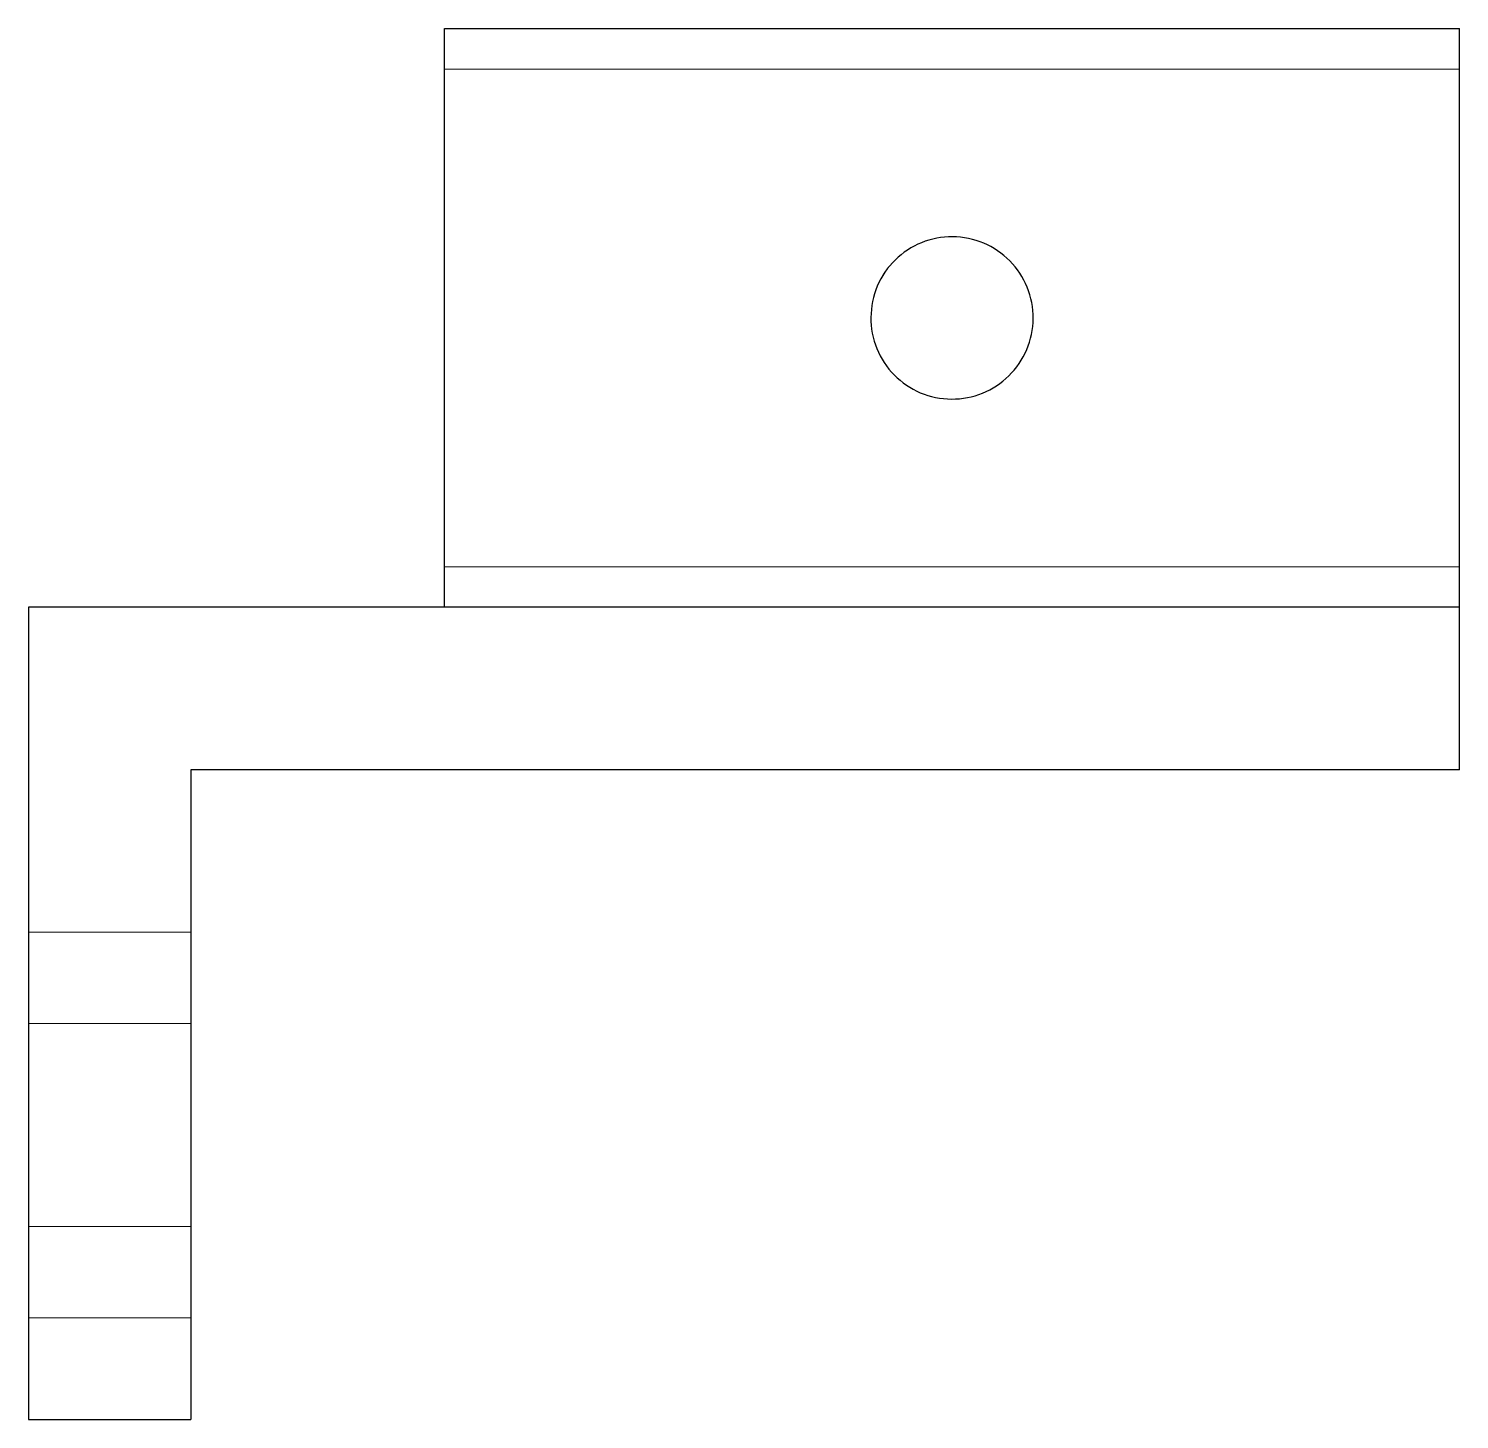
# Model space of a CAD drawing. Header units: millimetres. Extents: x 0 to 2389, y 0 to 617.
# Drawn here: x 2248 to 2389, y 480 to 617 of the extents above.
import ezdxf
from ezdxf.lldxf.tags import DXFTag

# ---------------------------------------------------------------- set-up
doc = ezdxf.new("R2010")
doc.units = ezdxf.units.MM
doc.layers.add('ORTHO$29', color=7, linetype='Continuous', true_color=0xffffff)
tags = doc.linetypes.add('DASHED', pattern=[25.72, 12.86, -12.86]).pattern_tags.tags
tags[6:7] = [DXFTag(74, 4), DXFTag(75, 0), DXFTag(340, '0'), DXFTag(46, 0.0), DXFTag(50, 0.0), DXFTag(44, 0.0), DXFTag(45, 0.0)]
tags[4:5] = [DXFTag(74, 4), DXFTag(75, 0), DXFTag(340, '0'), DXFTag(46, 0.0), DXFTag(50, 0.0), DXFTag(44, 0.0), DXFTag(45, 0.0)]

msp = doc.modelspace()

# ---------------------------------------------------------------- linework, layer by layer
at = {"layer": 'ORTHO$29', "color": 150, "linetype": 'Continuous', "lineweight": 25}
for p, q in [((2289, 617), (2389, 617)), ((2289, 588.5), (2289, 617)), ((2389, 588.5), (2389, 617)), ((2289, 560), (2289, 588.5)), ((2389, 560), (2389, 588.5))]:
    msp.add_line(p, q, dxfattribs=at)
at = {"layer": 'ORTHO$29', "color": 150, "linetype": 'Continuous', "lineweight": 13}
for p, q in [((2289, 560), (2289, 617)), ((2389, 560), (2389, 617))]:
    msp.add_line(p, q, dxfattribs=at)
at = {"layer": 'ORTHO$29', "color": 53, "linetype": 'DASHED', "lineweight": 18}
for p, q in [((2289, 613), (2389, 613)), ((2389, 564), (2289, 564)), ((2248, 560), (2248, 560)), ((2389, 560), (2389, 560)), ((2264, 544), (2264, 544)), ((2389, 544), (2389, 544)), ((2248, 528), (2248, 528)), ((2248, 528), (2248, 528)), ((2248, 528), (2264, 528)), ((2264, 528), (2264, 528)), ((2264, 528), (2264, 528)), ((2248, 519), (2248, 519)), ((2248, 519), (2248, 519)), ((2264, 519), (2248, 519)), ((2264, 519), (2264, 519)), ((2264, 519), (2264, 519)), ((2248, 499), (2264, 499)), ((2248, 499), (2248, 499)), ((2248, 499), (2248, 499)), ((2264, 499), (2264, 499)), ((2264, 499), (2264, 499)), ((2248, 490), (2248, 490)), ((2248, 490), (2248, 490)), ((2264, 490), (2248, 490)), ((2264, 490), (2264, 490)), ((2264, 490), (2264, 490)), ((2248, 480), (2248, 480)), ((2264, 480), (2264, 480))]:
    msp.add_line(p, q, dxfattribs=at)
at = {"layer": 'ORTHO$29', "color": 252, "linetype": 'Continuous', "lineweight": 25}
for p, q in [((2389, 560), (2248, 560)), ((2248, 560), (2248, 480)), ((2389, 544), (2389, 560)), ((2389, 544), (2264, 544)), ((2264, 544), (2264, 480)), ((2248, 480), (2264, 480))]:
    msp.add_line(p, q, dxfattribs=at)
at = {"layer": 'ORTHO$29', "color": 150, "linetype": 'Continuous', "lineweight": 25}
msp.add_open_spline([(2331.98, 592.34), (2332.99, 594.19), (2334.72, 595.58), (2338.73, 596.77), (2341, 596.52), (2344.66, 594.53), (2346.07, 592.81), (2347.27, 588.75), (2347.03, 586.52), (2345.01, 582.82), (2343.28, 581.43), (2339.27, 580.24), (2337, 580.48), (2333.34, 582.48), (2331.93, 584.2), (2330.73, 588.25), (2330.97, 590.49), (2331.98, 592.34)], degree=3, knots=[0, 0, 0, 0, 0.125, 0.125, 0.25, 0.25, 0.375, 0.375, 0.5, 0.5, 0.625, 0.625, 0.75, 0.75, 0.875, 0.875, 1, 1, 1, 1], dxfattribs=at)
at = {"layer": 'ORTHO$29', "color": 53, "linetype": 'DASHED', "lineweight": 18}
msp.add_open_spline([(2331.52, 591.33), (2331.65, 591.67), (2331.8, 592.01), (2332.19, 592.73), (2332.44, 593.11), (2332.72, 593.46)], degree=3, knots=[0, 0, 0, 0, 0.449503, 0.449503, 1, 1, 1, 1], dxfattribs=at)

doc.saveas('drawing.dxf')
